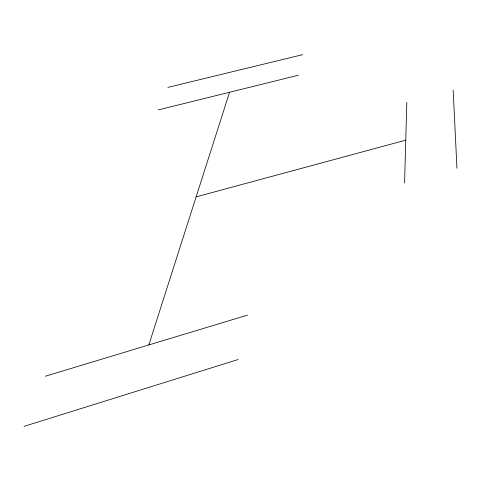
<?xml version="1.0" encoding="UTF-8"?>
<svg xmlns="http://www.w3.org/2000/svg" width="481" height="481" viewBox="0 0 481 481"><rect width="100%" height="100%" fill="white"/><g stroke="black" fill="none" stroke-linecap="round" stroke-linejoin="round"><path stroke-width="0.72" d="M404.587 183.002L406.8 102.285M148.827 344.943L229.551 92.268M24.05 426.364L238.113 359.523M45.322 376.232L247.535 315.109M196.14 196.867L405.76 140.169M158.333 109.902L298.424 75.216M167.887 87.392L302.789 54.636M453.162 90.181L456.95 168.278"/></g></svg>
